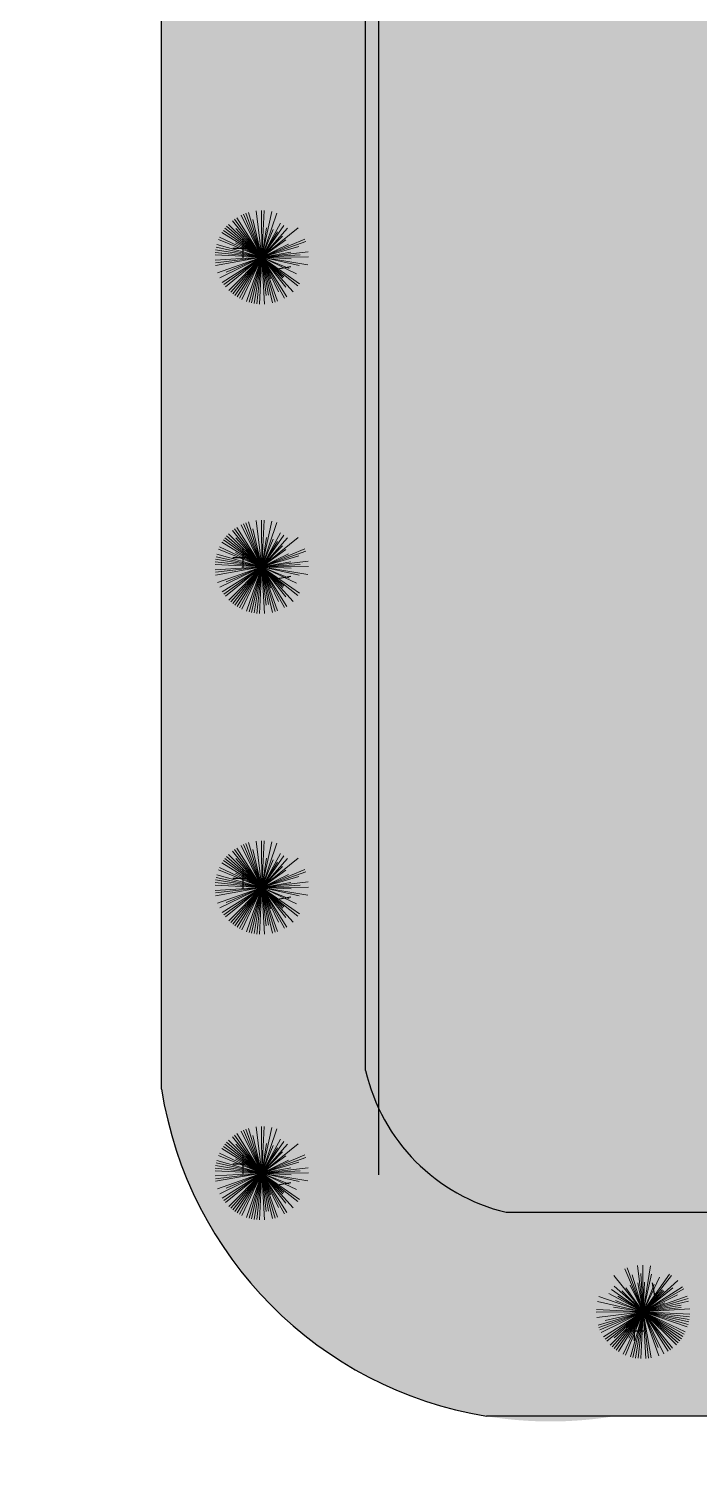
# Model space of a CAD drawing. Header units: millimetres. Extents: x -1544140 to 7445918, y -1294905 to 2019878.
# Drawn here: x 2050004 to 2050472, y 24810 to 25814 of the extents above; entities that cross this region are included whole.
import ezdxf

# ---------------------------------------------------------------- set-up
doc = ezdxf.new("R2010")
doc.units = ezdxf.units.MM
doc.header["$MEASUREMENT"] = 0
doc.layers.add('marc det', color=74, linetype='Continuous', lineweight=18)
picture_1 = doc.add_image_def('image5.png', size_in_pixel=(1482, 826))

msp = doc.modelspace()

# ---------------------------------------------------------------- hatches: boundary and pattern name
at = {"true_color": 0x8dc133, "transparency": 33554687}
h = msp.add_hatch(color=65, dxfattribs=at)
h.dxf.hatch_style = 1
h.paths.add_polyline_path([(2052271, 25017.8, -0.388077), (2052116.8, 24844.1), (2050412.6, 24844.1, -0.416277), (2050096.5, 25072.6), (2050096.5, 26168.8, -0.394381), (2050297.9, 26519.5), (2051990.7, 26519.5, -0.352206), (2052271, 26299.3)])
h.paths.add_polyline_path([(2050398.8, 24986.6, -0.417198), (2050239, 25085.7), (2050239, 26377), (2051991.6, 26377, -0.326949), (2052128.5, 26280.2), (2052128.5, 24986.6)], flags=16)
at = {"true_color": 0xb8d93f, "transparency": 33554687}
h = msp.add_hatch(color=63, dxfattribs=at)
h.dxf.hatch_style = 1
h.paths.add_polyline_path([(2052128.5, 26280.2, 0.326949), (2051991.6, 26377), (2050322.9, 26377, 0.386529), (2050239, 26188), (2050239, 25085.7, 0.417198), (2050398.8, 24986.6), (2052106.2, 24986.6, 0.351898), (2052128.5, 25016.4)])

# ---------------------------------------------------------------- linework, layer by layer
at = {"color": 116, "true_color": 0x136734}
for p, q in [((2050153.3, 25667.2), (2050153.3, 25653.3)), ((2050160.2, 25660.2), (2050146.3, 25660.2)), ((2050153.3, 25450.8), (2050153.3, 25437)), ((2050160.2, 25443.9), (2050146.3, 25443.9)), ((2050160.2, 25219.8), (2050146.3, 25219.8)), ((2050153.3, 25226.7), (2050153.3, 25212.9)), ((2050160.2, 25020.2), (2050146.3, 25020.2)), ((2050153.3, 25027.1), (2050153.3, 25013.2)), ((2050426.6, 24910.7), (2050426.6, 24896.9)), ((2050419.7, 24903.8), (2050433.6, 24903.8))]:
    msp.add_line(p, q, dxfattribs=at)
at = {"color": 116, "lineweight": -2, "true_color": 0x136734}
for p, q in [((2050176.3, 25645.7), (2050186.8, 25647.5)), ((2050176.3, 25429.3), (2050186.8, 25431.2)), ((2050176.3, 25205.3), (2050186.8, 25207.1)), ((2050176.3, 25005.6), (2050186.8, 25007.5)), ((2050441.2, 24926.9), (2050439.3, 24937.3))]:
    msp.add_line(p, q, dxfattribs=at)
for points in [[(2050096.5, 25072.6), (2050096.5, 26304)], [(2050248.1, 26299.3), (2050248.1, 25012.9)], [(2050239, 25085.7), (2050239, 26284.8)], [(2052106.2, 24986.6), (2050337.2, 24986.6)], [(2052116.8, 24844.1), (2050323.4, 24844.1)]]:
    msp.add_lwpolyline(points)
for radius, start, end in [(132.3, 192.8886, 256.5281), (274.8, 188.9332, 260.6635)]:
    msp.add_arc((2050368, 25115.3), radius, start, end)
at = {"layer": 'marc det', "color": 116, "true_color": 0x136734}
for p, q in [((2050166.5, 25654.1), (2050149, 25681.6)), ((2050166.5, 25654.1), (2050152.2, 25683.4)), ((2050166.5, 25654.1), (2050153.8, 25684.2)), ((2050166.5, 25654.1), (2050155.5, 25684.8)), ((2050166.5, 25654.1), (2050157.3, 25685.4)), ((2050166.5, 25654.1), (2050162.7, 25686.5)), ((2050166.5, 25654.1), (2050166.3, 25686.7)), ((2050166.5, 25654.1), (2050168.2, 25686.7)), ((2050166.5, 25654.1), (2050173.6, 25686)), ((2050166.5, 25654.1), (2050177.1, 25685)), ((2050166.5, 25654.1), (2050138.7, 25671.3)), ((2050139.8, 25672.8), (2050166.5, 25654.1)), ((2050166.5, 25654.1), (2050139.8, 25672.8)), ((2050166.5, 25654.1), (2050140.8, 25674.3)), ((2050166.5, 25654.1), (2050142, 25675.7)), ((2050166.5, 25654.1), (2050143.3, 25677)), ((2050166.5, 25654.1), (2050146, 25679.5)), ((2050166.5, 25654.1), (2050147.4, 25680.6)), ((2050166.5, 25654.1), (2050148.3, 25674.2)), ((2050166.5, 25654.1), (2050160.3, 25680.5)), ((2050166.5, 25654.1), (2050179.5, 25677.8)), ((2050166.5, 25654.1), (2050182, 25676.2)), ((2050182, 25676.2), (2050166.5, 25654.1)), ((2050166.5, 25654.1), (2050169.9, 25674.7)), ((2050166.5, 25654.1), (2050191.9, 25674.6)), ((2050166.5, 25654.1), (2050184.4, 25674.3)), ((2050166.5, 25654.1), (2050174.4, 25673.4)), ((2050166.5, 25654.1), (2050177.5, 25671.8)), ((2050166.5, 25654.1), (2050134.6, 25661.1)), ((2050166.5, 25654.1), (2050135.1, 25662.9)), ((2050166.5, 25654.1), (2050136.2, 25666.4)), ((2050166.5, 25654.1), (2050137, 25668.1)), ((2050166.5, 25654.1), (2050148.1, 25664.1)), ((2050166.5, 25654.1), (2050181.1, 25668.8)), ((2050166.5, 25654.1), (2050196.6, 25666.8)), ((2050166.5, 25654.1), (2050183.4, 25666.2)), ((2050166.5, 25654.1), (2050197.3, 25665)), ((2050166.5, 25654.1), (2050185.1, 25663.2)), ((2050166.5, 25654.1), (2050192.4, 25661.7)), ((2050166.5, 25654.1), (2050133.9, 25655.7)), ((2050166.5, 25654.1), (2050133.9, 25652)), ((2050166.5, 25654.1), (2050134, 25657.5)), ((2050166.5, 25654.1), (2050134.1, 25650.2)), ((2050166.5, 25654.1), (2050134.3, 25659.3)), ((2050166.5, 25654.1), (2050134.3, 25648.4)), ((2050166.5, 25654.1), (2050135.7, 25643.1)), ((2050166.5, 25654.1), (2050137.2, 25639.7)), ((2050166.5, 25654.1), (2050138.9, 25636.5)), ((2050166.5, 25654.1), (2050140, 25635)), ((2050166.5, 25654.1), (2050141.1, 25633.5)), ((2050166.5, 25654.1), (2050141.6, 25643.6)), ((2050166.5, 25654.1), (2050143.5, 25630.8)), ((2050166.5, 25654.1), (2050144.9, 25629.6)), ((2050166.5, 25654.1), (2050146.3, 25628.4)), ((2050147.8, 25627.3), (2050166.5, 25654.1)), ((2050166.5, 25654.1), (2050149.3, 25626.3)), ((2050166.5, 25654.1), (2050150.9, 25625.4)), ((2050166.5, 25654.1), (2050152.5, 25624.5)), ((2050166.5, 25654.1), (2050155.9, 25623.2)), ((2050166.5, 25654.1), (2050157.7, 25622.6)), ((2050166.5, 25654.1), (2050159.4, 25622.2)), ((2050166.5, 25654.1), (2050161.2, 25621.8)), ((2050166.5, 25654.1), (2050163.1, 25621.6)), ((2050166.5, 25654.1), (2050164.9, 25621.4)), ((2050166.2, 25654.4), (2050192.9, 25635.6)), ((2050166.2, 25654.4), (2050191.8, 25634.2)), ((2050192.9, 25635.6), (2050166.2, 25654.4)), ((2050166.5, 25654.1), (2050199, 25657.9)), ((2050166.5, 25654.1), (2050186.9, 25657.6)), ((2050166.5, 25654.1), (2050193.4, 25655.7)), ((2050166.5, 25654.1), (2050199.2, 25654.3)), ((2050166.5, 25654.1), (2050169.7, 25627.4)), ((2050166.5, 25654.1), (2050168.5, 25621.4)), ((2050166.5, 25654.1), (2050171.2, 25627.6)), ((2050166.5, 25654.1), (2050177.5, 25623.3)), ((2050166.5, 25654.1), (2050175.8, 25622.7)), ((2050166.5, 25654.1), (2050174, 25622.2)), ((2050166.5, 25654.1), (2050182.5, 25625.6)), ((2050166.5, 25654.1), (2050178.3, 25630)), ((2050166.5, 25654.1), (2050184.1, 25626.5)), ((2050166.5, 25654.1), (2050187.1, 25653)), ((2050166.5, 25654.1), (2050198.8, 25648.8)), ((2050166.5, 25654.1), (2050192.7, 25648.2)), ((2050166.5, 25654.1), (2050185.6, 25646.3)), ((2050166.5, 25654.1), (2050172.9, 25639)), ((2050166.5, 25654.1), (2050181.2, 25639.6)), ((2050166.5, 25654.1), (2050181.9, 25640.4)), ((2050166.5, 25654.1), (2050190.8, 25642.6)), ((2050166.5, 25654.1), (2050183.4, 25633.2)), ((2050166.5, 25654.1), (2050188.4, 25629.8)), ((2050166.5, 25437.7), (2050162.7, 25470.2)), ((2050166.5, 25437.7), (2050166.3, 25470.4)), ((2050166.5, 25437.7), (2050168.2, 25470.4)), ((2050166.5, 25437.7), (2050143.3, 25460.7)), ((2050166.5, 25437.7), (2050146, 25463.1)), ((2050166.5, 25437.7), (2050147.4, 25464.3)), ((2050166.5, 25437.7), (2050149, 25465.3)), ((2050166.5, 25437.7), (2050152.2, 25467.1)), ((2050166.5, 25437.7), (2050153.8, 25467.8)), ((2050166.5, 25437.7), (2050155.5, 25468.5)), ((2050166.5, 25437.7), (2050157.3, 25469.1)), ((2050166.5, 25437.7), (2050160.3, 25464.2)), ((2050166.5, 25437.7), (2050173.6, 25469.6)), ((2050166.5, 25437.7), (2050177.1, 25468.6)), ((2050166.5, 25437.7), (2050179.5, 25461.5)), ((2050166.5, 25437.7), (2050136.2, 25450)), ((2050166.5, 25437.7), (2050137, 25451.7)), ((2050166.5, 25437.7), (2050138.7, 25454.9)), ((2050139.8, 25456.5), (2050166.5, 25437.7)), ((2050166.5, 25437.7), (2050139.8, 25456.5)), ((2050166.5, 25437.7), (2050140.8, 25457.9)), ((2050166.5, 25437.7), (2050142, 25459.3)), ((2050166.5, 25437.7), (2050148.3, 25457.9)), ((2050166.5, 25437.7), (2050182, 25459.9)), ((2050182, 25459.9), (2050166.5, 25437.7)), ((2050166.5, 25437.7), (2050169.9, 25458.3)), ((2050166.5, 25437.7), (2050191.9, 25458.2)), ((2050166.5, 25437.7), (2050184.4, 25458)), ((2050166.5, 25437.7), (2050174.4, 25457)), ((2050166.5, 25437.7), (2050177.5, 25455.4)), ((2050166.5, 25437.7), (2050181.1, 25452.5)), ((2050166.5, 25437.7), (2050196.6, 25450.4)), ((2050166.5, 25437.7), (2050134, 25441.2)), ((2050166.5, 25437.7), (2050134.3, 25443)), ((2050166.5, 25437.7), (2050134.6, 25444.8)), ((2050166.5, 25437.7), (2050135.1, 25446.6)), ((2050166.5, 25437.7), (2050148.1, 25447.7)), ((2050166.5, 25437.7), (2050183.4, 25449.8)), ((2050166.5, 25437.7), (2050197.3, 25448.7)), ((2050166.5, 25437.7), (2050185.1, 25446.8)), ((2050166.5, 25437.7), (2050192.4, 25445.3)), ((2050166.5, 25437.7), (2050199, 25441.6)), ((2050166.5, 25437.7), (2050186.9, 25441.3)), ((2050166.5, 25437.7), (2050133.9, 25439.4)), ((2050166.5, 25437.7), (2050133.9, 25435.7)), ((2050166.5, 25437.7), (2050134.1, 25433.9)), ((2050166.5, 25437.7), (2050134.3, 25432)), ((2050166.5, 25437.7), (2050135.7, 25426.7)), ((2050166.5, 25437.7), (2050137.2, 25423.4)), ((2050166.5, 25437.7), (2050138.9, 25420.2)), ((2050166.5, 25437.7), (2050140, 25418.6)), ((2050166.5, 25437.7), (2050141.1, 25417.2)), ((2050166.5, 25437.7), (2050141.6, 25427.2)), ((2050166.5, 25437.7), (2050143.5, 25414.5)), ((2050166.5, 25437.7), (2050144.9, 25413.2)), ((2050166.5, 25437.7), (2050146.3, 25412)), ((2050147.8, 25410.9), (2050166.5, 25437.7)), ((2050166.5, 25437.7), (2050149.3, 25409.9)), ((2050166.5, 25437.7), (2050150.9, 25409)), ((2050166.5, 25437.7), (2050152.5, 25408.2)), ((2050166.5, 25437.7), (2050155.9, 25406.8)), ((2050166.5, 25437.7), (2050157.7, 25406.3)), ((2050166.5, 25437.7), (2050159.4, 25405.8)), ((2050166.5, 25437.7), (2050161.2, 25405.5)), ((2050166.5, 25437.7), (2050163.1, 25405.2)), ((2050166.5, 25437.7), (2050164.9, 25405.1)), ((2050166.2, 25438), (2050192.9, 25419.3)), ((2050166.2, 25438), (2050191.8, 25417.8)), ((2050192.9, 25419.3), (2050166.2, 25438)), ((2050166.5, 25437.7), (2050193.4, 25439.4)), ((2050166.5, 25437.7), (2050199.2, 25437.9)), ((2050166.5, 25437.7), (2050169.7, 25411)), ((2050166.5, 25437.7), (2050168.5, 25405.1)), ((2050166.5, 25437.7), (2050171.2, 25411.3)), ((2050166.5, 25437.7), (2050177.5, 25406.9)), ((2050166.5, 25437.7), (2050175.8, 25406.4)), ((2050166.5, 25437.7), (2050174, 25405.9)), ((2050166.5, 25437.7), (2050182.5, 25409.2)), ((2050166.5, 25437.7), (2050178.3, 25413.6)), ((2050166.5, 25437.7), (2050184.1, 25410.1)), ((2050166.5, 25437.7), (2050187.1, 25436.7)), ((2050166.5, 25437.7), (2050198.8, 25432.4)), ((2050166.5, 25437.7), (2050192.7, 25431.9)), ((2050166.5, 25437.7), (2050185.6, 25429.9)), ((2050166.5, 25437.7), (2050172.9, 25422.7)), ((2050166.5, 25437.7), (2050181.2, 25423.2)), ((2050166.5, 25437.7), (2050181.9, 25424.1)), ((2050166.5, 25437.7), (2050190.8, 25426.2)), ((2050166.5, 25437.7), (2050183.4, 25416.8)), ((2050166.5, 25437.7), (2050188.4, 25413.5)), ((2050166.5, 25213.6), (2050147.4, 25240.2)), ((2050166.5, 25213.6), (2050149, 25241.2)), ((2050166.5, 25213.6), (2050152.2, 25243)), ((2050166.5, 25213.6), (2050153.8, 25243.7)), ((2050166.5, 25213.6), (2050155.5, 25244.4)), ((2050166.5, 25213.6), (2050157.3, 25245)), ((2050166.5, 25213.6), (2050160.3, 25240.1)), ((2050166.5, 25213.6), (2050162.7, 25246.1)), ((2050166.5, 25213.6), (2050166.3, 25246.3)), ((2050166.5, 25213.6), (2050168.2, 25246.3)), ((2050166.5, 25213.6), (2050173.6, 25245.5)), ((2050166.5, 25213.6), (2050177.1, 25244.5)), ((2050166.5, 25213.6), (2050138.7, 25230.8)), ((2050139.8, 25232.4), (2050166.5, 25213.6)), ((2050166.5, 25213.6), (2050139.8, 25232.4)), ((2050166.5, 25213.6), (2050140.8, 25233.8)), ((2050166.5, 25213.6), (2050142, 25235.2)), ((2050166.5, 25213.6), (2050143.3, 25236.6)), ((2050166.5, 25213.6), (2050146, 25239)), ((2050166.5, 25213.6), (2050148.3, 25233.8)), ((2050166.5, 25213.6), (2050179.5, 25237.4)), ((2050166.5, 25213.6), (2050182, 25235.8)), ((2050182, 25235.8), (2050166.5, 25213.6)), ((2050166.5, 25213.6), (2050169.9, 25234.2)), ((2050166.5, 25213.6), (2050191.9, 25234.1)), ((2050166.5, 25213.6), (2050184.4, 25233.9)), ((2050166.5, 25213.6), (2050174.4, 25232.9)), ((2050166.5, 25213.6), (2050177.5, 25231.3)), ((2050166.5, 25213.6), (2050134.6, 25220.7)), ((2050166.5, 25213.6), (2050135.1, 25222.5)), ((2050166.5, 25213.6), (2050136.2, 25225.9)), ((2050166.5, 25213.6), (2050137, 25227.6)), ((2050166.5, 25213.6), (2050148.1, 25223.6)), ((2050166.5, 25213.6), (2050181.1, 25228.4)), ((2050166.5, 25213.6), (2050196.6, 25226.3)), ((2050166.5, 25213.6), (2050183.4, 25225.7)), ((2050166.5, 25213.6), (2050197.3, 25224.6)), ((2050166.5, 25213.6), (2050185.1, 25222.7)), ((2050166.5, 25213.6), (2050192.4, 25221.2)), ((2050166.5, 25213.6), (2050133.9, 25215.3)), ((2050166.5, 25213.6), (2050133.9, 25211.6)), ((2050166.5, 25213.6), (2050134, 25217.1)), ((2050166.5, 25213.6), (2050134.1, 25209.8)), ((2050166.5, 25213.6), (2050134.3, 25218.9)), ((2050166.5, 25213.6), (2050134.3, 25207.9)), ((2050166.5, 25213.6), (2050135.7, 25202.6)), ((2050166.5, 25213.6), (2050137.2, 25199.3)), ((2050166.5, 25213.6), (2050138.9, 25196.1)), ((2050166.5, 25213.6), (2050140, 25194.5)), ((2050166.5, 25213.6), (2050141.1, 25193.1)), ((2050166.5, 25213.6), (2050141.6, 25203.1)), ((2050166.5, 25213.6), (2050143.5, 25190.4)), ((2050166.5, 25213.6), (2050144.9, 25189.1)), ((2050166.5, 25213.6), (2050146.3, 25187.9)), ((2050147.8, 25186.8), (2050166.5, 25213.6)), ((2050166.5, 25213.6), (2050149.3, 25185.8)), ((2050166.5, 25213.6), (2050150.9, 25184.9)), ((2050166.5, 25213.6), (2050152.5, 25184.1)), ((2050166.5, 25213.6), (2050155.9, 25182.7)), ((2050166.5, 25213.6), (2050157.7, 25182.2)), ((2050166.5, 25213.6), (2050159.4, 25181.7)), ((2050166.5, 25213.6), (2050161.2, 25181.4)), ((2050166.5, 25213.6), (2050163.1, 25181.1)), ((2050166.5, 25213.6), (2050164.9, 25181)), ((2050166.2, 25213.9), (2050192.9, 25195.2)), ((2050166.2, 25213.9), (2050191.8, 25193.7)), ((2050192.9, 25195.2), (2050166.2, 25213.9)), ((2050166.5, 25213.6), (2050199, 25217.5)), ((2050166.5, 25213.6), (2050186.9, 25217.2)), ((2050166.5, 25213.6), (2050193.4, 25215.3)), ((2050166.5, 25213.6), (2050199.2, 25213.8)), ((2050166.5, 25213.6), (2050169.7, 25186.9)), ((2050166.5, 25213.6), (2050168.5, 25181)), ((2050166.5, 25213.6), (2050171.2, 25187.2)), ((2050166.5, 25213.6), (2050177.5, 25182.8)), ((2050166.5, 25213.6), (2050175.8, 25182.3)), ((2050166.5, 25213.6), (2050174, 25181.8)), ((2050166.5, 25213.6), (2050182.5, 25185.1)), ((2050166.5, 25213.6), (2050178.3, 25189.5)), ((2050166.5, 25213.6), (2050184.1, 25186)), ((2050166.5, 25213.6), (2050187.1, 25212.6)), ((2050166.5, 25213.6), (2050198.8, 25208.3)), ((2050166.5, 25213.6), (2050192.7, 25207.8)), ((2050166.5, 25213.6), (2050185.6, 25205.8)), ((2050166.5, 25213.6), (2050172.9, 25198.6)), ((2050166.5, 25213.6), (2050181.2, 25199.1)), ((2050166.5, 25213.6), (2050181.9, 25200)), ((2050166.5, 25213.6), (2050190.8, 25202.1)), ((2050166.5, 25213.6), (2050183.4, 25192.7)), ((2050166.5, 25213.6), (2050188.4, 25189.4)), ((2050166.5, 25014), (2050146, 25039.4)), ((2050166.5, 25014), (2050147.4, 25040.5)), ((2050166.5, 25014), (2050149, 25041.6)), ((2050166.5, 25014), (2050152.2, 25043.3)), ((2050166.5, 25014), (2050153.8, 25044.1)), ((2050166.5, 25014), (2050155.5, 25044.8)), ((2050166.5, 25014), (2050157.3, 25045.3)), ((2050166.5, 25014), (2050160.3, 25040.4)), ((2050166.5, 25014), (2050162.7, 25046.4)), ((2050166.5, 25014), (2050166.3, 25046.7)), ((2050166.5, 25014), (2050168.2, 25046.6)), ((2050166.5, 25014), (2050173.6, 25045.9)), ((2050166.5, 25014), (2050177.1, 25044.9)), ((2050166.5, 25014), (2050138.7, 25031.2)), ((2050139.8, 25032.7), (2050166.5, 25014)), ((2050166.5, 25014), (2050139.8, 25032.7)), ((2050166.5, 25014), (2050140.8, 25034.2)), ((2050166.5, 25014), (2050142, 25035.6)), ((2050166.5, 25014), (2050143.3, 25037)), ((2050166.5, 25014), (2050148.3, 25034.2)), ((2050166.5, 25014), (2050179.5, 25037.8)), ((2050166.5, 25014), (2050182, 25036.1)), ((2050182, 25036.1), (2050166.5, 25014)), ((2050166.5, 25014), (2050169.9, 25034.6)), ((2050166.5, 25014), (2050191.9, 25034.5)), ((2050166.5, 25014), (2050184.4, 25034.2)), ((2050166.5, 25014), (2050174.4, 25033.3)), ((2050166.5, 25014), (2050177.5, 25031.7)), ((2050166.5, 25014), (2050181.1, 25028.8)), ((2050166.5, 25014), (2050134.3, 25019.3)), ((2050166.5, 25014), (2050134.6, 25021.1)), ((2050166.5, 25014), (2050135.1, 25022.8)), ((2050166.5, 25014), (2050136.2, 25026.3)), ((2050166.5, 25014), (2050137, 25028)), ((2050166.5, 25014), (2050148.1, 25024)), ((2050166.5, 25014), (2050196.6, 25026.7)), ((2050166.5, 25014), (2050183.4, 25026.1)), ((2050166.5, 25014), (2050197.3, 25025)), ((2050166.5, 25014), (2050185.1, 25023.1)), ((2050166.5, 25014), (2050192.4, 25021.6)), ((2050166.5, 25014), (2050133.9, 25015.6)), ((2050166.5, 25014), (2050133.9, 25012)), ((2050166.5, 25014), (2050134, 25017.4)), ((2050166.5, 25014), (2050134.1, 25010.1)), ((2050166.5, 25014), (2050134.3, 25008.3)), ((2050166.5, 25014), (2050135.7, 25003)), ((2050166.5, 25014), (2050137.2, 24999.6)), ((2050166.5, 25014), (2050138.9, 24996.4)), ((2050166.5, 25014), (2050140, 24994.9)), ((2050166.5, 25014), (2050141.1, 24993.5)), ((2050166.5, 25014), (2050141.6, 25003.5)), ((2050166.5, 25014), (2050143.5, 24990.7)), ((2050166.5, 25014), (2050144.9, 24989.5)), ((2050166.5, 25014), (2050146.3, 24988.3)), ((2050147.8, 24987.2), (2050166.5, 25014)), ((2050166.5, 25014), (2050149.3, 24986.2)), ((2050166.5, 25014), (2050150.9, 24985.3)), ((2050166.5, 25014), (2050152.5, 24984.5)), ((2050166.5, 25014), (2050155.9, 24983.1)), ((2050166.5, 25014), (2050157.7, 24982.5)), ((2050166.5, 25014), (2050159.4, 24982.1)), ((2050166.5, 25014), (2050161.2, 24981.7)), ((2050166.5, 25014), (2050163.1, 24981.5)), ((2050166.5, 25014), (2050164.9, 24981.3)), ((2050166.2, 25014.3), (2050192.9, 24995.5)), ((2050166.2, 25014.3), (2050191.8, 24994.1)), ((2050192.9, 24995.5), (2050166.2, 25014.3)), ((2050166.5, 25014), (2050199, 25017.8)), ((2050166.5, 25014), (2050186.9, 25017.6)), ((2050166.5, 25014), (2050193.4, 25015.7)), ((2050166.5, 25014), (2050199.2, 25014.2)), ((2050166.5, 25014), (2050169.7, 24987.3)), ((2050166.5, 25014), (2050168.5, 24981.4)), ((2050166.5, 25014), (2050171.2, 24987.5)), ((2050166.5, 25014), (2050177.5, 24983.2)), ((2050166.5, 25014), (2050175.8, 24982.6)), ((2050166.5, 25014), (2050174, 24982.2)), ((2050166.5, 25014), (2050182.5, 24985.5)), ((2050166.5, 25014), (2050178.3, 24989.9)), ((2050166.5, 25014), (2050184.1, 24986.4)), ((2050166.5, 25014), (2050187.1, 25012.9)), ((2050166.5, 25014), (2050198.8, 25008.7)), ((2050166.5, 25014), (2050192.7, 25008.2)), ((2050166.5, 25014), (2050185.6, 25006.2)), ((2050166.5, 25014), (2050172.9, 24998.9)), ((2050166.5, 25014), (2050181.2, 24999.5)), ((2050166.5, 25014), (2050181.9, 25000.4)), ((2050166.5, 25014), (2050190.8, 25002.5)), ((2050166.5, 25014), (2050183.4, 24993.1)), ((2050166.5, 25014), (2050188.4, 24989.7)), ((2050432.8, 24917.1), (2050429, 24949.5)), ((2050432.8, 24917.1), (2050432.6, 24949.8)), ((2050432.8, 24917.1), (2050438.1, 24949.3)), ((2050432.8, 24917.1), (2050412.3, 24942.5)), ((2050432.8, 24917.1), (2050420.1, 24947.2)), ((2050432.8, 24917.1), (2050421.8, 24947.9)), ((2050432.8, 24917.1), (2050425.2, 24942.9)), ((2050432.8, 24917.1), (2050431.2, 24943.9)), ((2050432.5, 24916.7), (2050451.3, 24943.5)), ((2050451.3, 24943.5), (2050432.5, 24916.7)), ((2050432.5, 24916.7), (2050452.7, 24942.4)), ((2050432.8, 24917.1), (2050438.6, 24943.3)), ((2050432.8, 24917.1), (2050444.3, 24941.3)), ((2050432.8, 24917.1), (2050457.1, 24939)), ((2050432.8, 24917.1), (2050409, 24930)), ((2050432.8, 24917.1), (2050410.7, 24932.6)), ((2050410.7, 24932.6), (2050432.8, 24917.1)), ((2050432.8, 24917.1), (2050412.6, 24935)), ((2050432.8, 24917.1), (2050415.1, 24928)), ((2050432.8, 24917.1), (2050418, 24931.7)), ((2050432.8, 24917.1), (2050420.7, 24933.9)), ((2050432.8, 24917.1), (2050423.7, 24935.7)), ((2050432.8, 24917.1), (2050429.2, 24937.4)), ((2050432.8, 24917.1), (2050433.9, 24937.7)), ((2050432.8, 24917.1), (2050440.6, 24936.1)), ((2050432.8, 24917.1), (2050460.4, 24934.6)), ((2050432.8, 24917.1), (2050453.7, 24933.9)), ((2050432.8, 24917.1), (2050461.3, 24933.1)), ((2050432.8, 24917.1), (2050446.4, 24932.5)), ((2050432.8, 24917.1), (2050447.3, 24931.7)), ((2050432.8, 24917.1), (2050456.9, 24928.9)), ((2050432.8, 24917.1), (2050463.6, 24928.1)), ((2050432.8, 24917.1), (2050400.2, 24918.7)), ((2050432.8, 24917.1), (2050400.9, 24924.2)), ((2050432.8, 24917.1), (2050401.9, 24927.7)), ((2050432.8, 24917.1), (2050412.2, 24920.4)), ((2050432.8, 24917.1), (2050413.5, 24924.9)), ((2050432.8, 24917.1), (2050464.2, 24926.3)), ((2050432.8, 24917.1), (2050464.6, 24924.5)), ((2050432.8, 24917.1), (2050447.9, 24923.4)), ((2050432.8, 24917.1), (2050459.3, 24921.7)), ((2050432.8, 24917.1), (2050459.5, 24920.2)), ((2050432.8, 24917.1), (2050465.4, 24919.1)), ((2050432.8, 24917.1), (2050400.1, 24916.9)), ((2050432.8, 24917.1), (2050400.4, 24913.2)), ((2050432.8, 24917.1), (2050401.5, 24907.8)), ((2050432.8, 24917.1), (2050402, 24906.1)), ((2050432.8, 24917.1), (2050402.7, 24904.4)), ((2050432.8, 24917.1), (2050403.5, 24902.7)), ((2050432.8, 24917.1), (2050405.2, 24899.5)), ((2050432.8, 24917.1), (2050406.3, 24898)), ((2050432.8, 24917.1), (2050406.4, 24910.9)), ((2050432.8, 24917.1), (2050407.4, 24896.5)), ((2050432.8, 24917.1), (2050409.8, 24893.8)), ((2050432.8, 24917.1), (2050411.2, 24892.6)), ((2050432.8, 24917.1), (2050412.6, 24891.4)), ((2050432.8, 24917.1), (2050412.6, 24898.8)), ((2050414.1, 24890.3), (2050432.8, 24917.1)), ((2050432.8, 24917.1), (2050414.1, 24890.3)), ((2050432.8, 24917.1), (2050415.6, 24889.3)), ((2050432.8, 24917.1), (2050418.8, 24887.5)), ((2050432.8, 24917.1), (2050420.5, 24886.8)), ((2050432.8, 24917.1), (2050422.8, 24898.7)), ((2050432.8, 24917.1), (2050424, 24885.6)), ((2050432.8, 24917.1), (2050425.7, 24885.2)), ((2050432.8, 24917.1), (2050427.5, 24884.8)), ((2050432.8, 24917.1), (2050429.4, 24884.6)), ((2050432.8, 24917.1), (2050431.2, 24884.4)), ((2050432.8, 24917.1), (2050465.5, 24915.4)), ((2050432.8, 24917.1), (2050443.8, 24886.3)), ((2050432.8, 24917.1), (2050436.7, 24884.6)), ((2050432.8, 24917.1), (2050438.5, 24884.9)), ((2050432.8, 24917.1), (2050434.8, 24884.5)), ((2050432.8, 24917.1), (2050443.3, 24892.1)), ((2050432.8, 24917.1), (2050447.2, 24887.7)), ((2050432.8, 24917.1), (2050450.4, 24889.5)), ((2050432.8, 24917.1), (2050451.9, 24890.5)), ((2050432.8, 24917.1), (2050453.3, 24891.6)), ((2050432.8, 24917.1), (2050456.1, 24894.1)), ((2050432.8, 24917.1), (2050457.3, 24895.4)), ((2050432.8, 24917.1), (2050458.5, 24896.8)), ((2050459.6, 24898.3), (2050432.8, 24917.1)), ((2050432.8, 24917.1), (2050460.6, 24899.8)), ((2050432.8, 24917.1), (2050461.5, 24901.4)), ((2050432.8, 24917.1), (2050462.3, 24903.1)), ((2050432.8, 24917.1), (2050464.7, 24910)), ((2050432.8, 24917.1), (2050465.1, 24911.8)), ((2050432.8, 24917.1), (2050465.3, 24913.6)), ((2050432.8, 24917.1), (2050463.7, 24906.5)), ((2050432.8, 24917.1), (2050464.3, 24908.2))]:
    msp.add_line(p, q, dxfattribs=at)

# ---------------------------------------------------------------- pictures from other files: only their frames are drawn
image = msp.add_image(picture_1, insert=(2023694, -11872.3), size_in_units=(114264.1, 63685.7))
image.dxf.flags = 7

doc.saveas('drawing.dxf')
